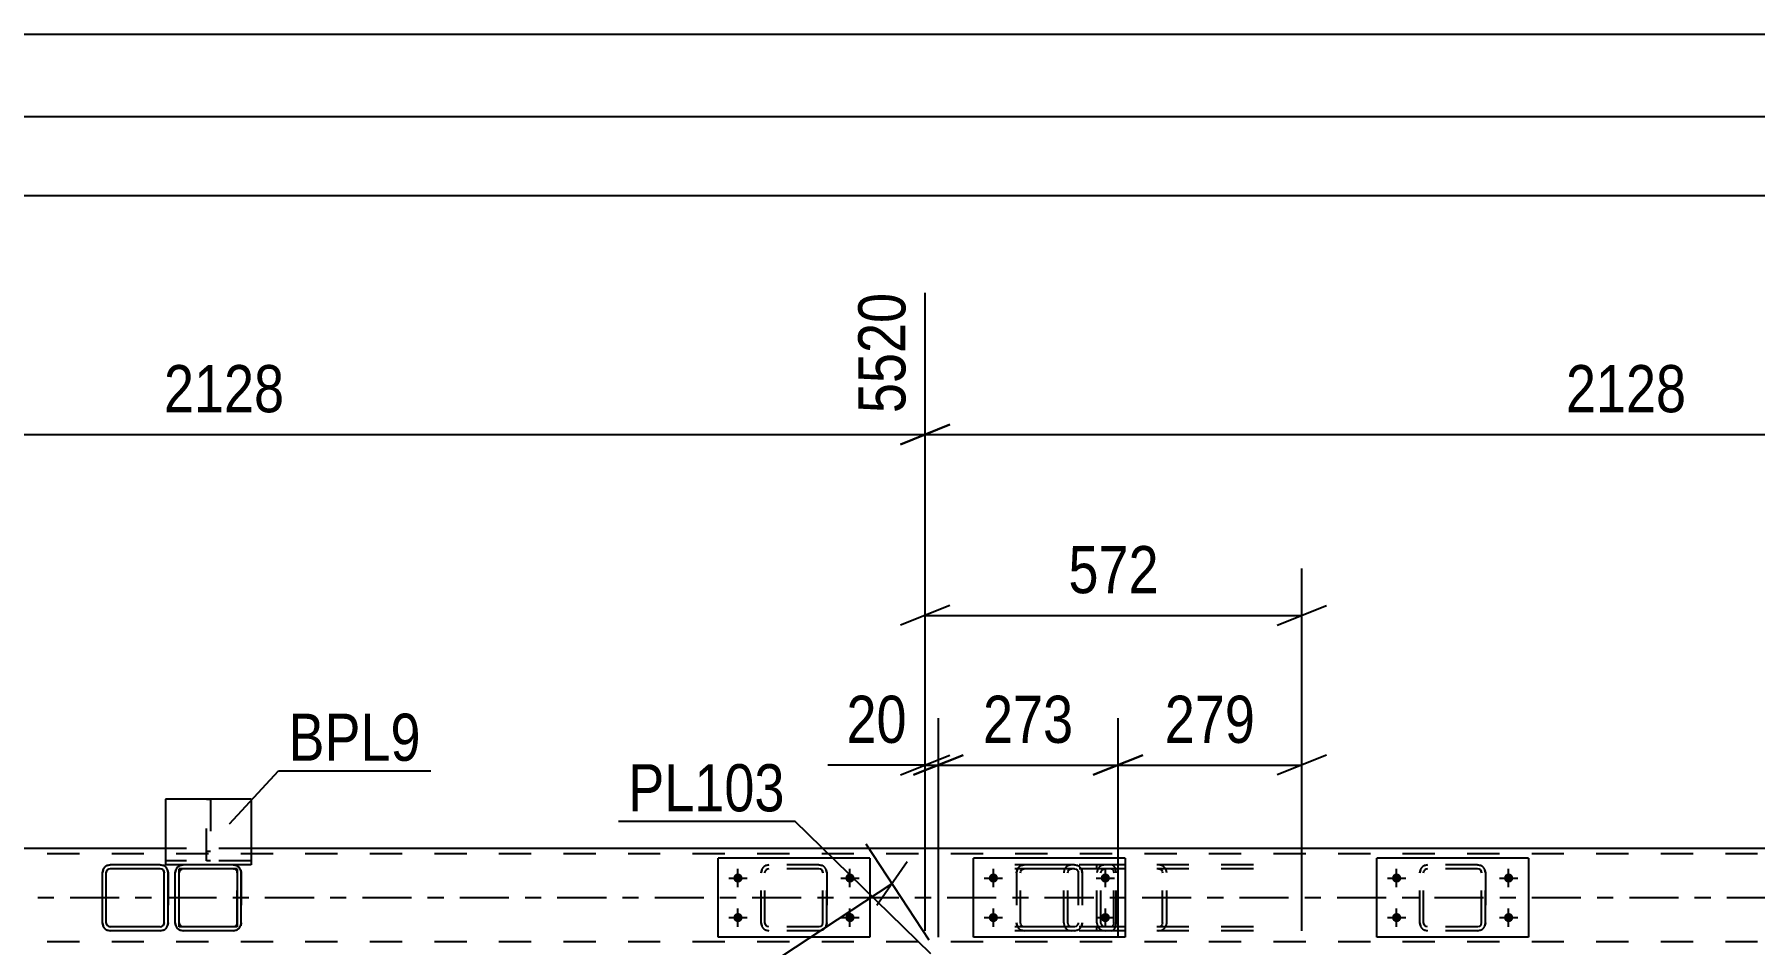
# Model space of a CAD drawing. Header units: millimetres. Extents: x -832 to 357, y -842 to -1.
# Drawn here: x -625.6 to -521.2, y -55.9 to -0.6 of the extents above; entities that cross this region are included whole.
import ezdxf

# ---------------------------------------------------------------- set-up
doc = ezdxf.new("R2010")
doc.units = ezdxf.units.MM
doc.linetypes.add('DXK_LINE_DOT2', pattern=[3.9198, 1.9599, -1.9599])
doc.linetypes.add('DXK_LINE_DOT3', pattern=[5.9187, 2.979, -0.9799, 0.9799, -0.9799])
doc.styles.add('Arial Narrow', font='ARIALN.TTF', dxfattribs={"height": 0.2})

# ---------------------------------------------------------------- blocks, each defined once
blk = doc.blocks.new('Unknown-570388851-1132')
at = {"color": 5, "linetype": 'Continuous'}
for p, q in [((357.29, -0.6), (-831.71, -0.6)), ((352.29, -5.6), (-826.71, -5.6))]:
    blk.add_line(p, q, dxfattribs=at)
blk = doc.blocks.new('Part-570388851-11610 - 11607')
at = {"color": 7, "linetype": 'DXK_LINE_DOT2'}
for p, q in [((-560.61, -51.04), (-560.81, -51.08)), ((-551.6, -51.04), (-560.61, -51.04)), ((-557.18, -51.08), (-557.38, -51.04)), ((-561.08, -51.34), (-561.12, -51.52)), ((-561.12, -54.56), (-561.12, -51.52)), ((-560.87, -51.52), (-560.85, -51.43)), ((-560.87, -54.56), (-560.87, -51.52)), ((-560.85, -51.43), (-560.79, -51.35)), ((-560.79, -51.35), (-560.71, -51.3)), ((-560.71, -51.3), (-560.61, -51.28)), ((-551.6, -51.28), (-560.61, -51.28)), ((-557.38, -51.28), (-557.28, -51.3)), ((-557.28, -51.3), (-557.19, -51.35)), ((-557.19, -51.35), (-557.14, -51.43)), ((-557.14, -51.43), (-557.12, -51.52)), ((-557.12, -54.56), (-557.12, -51.52)), ((-556.86, -51.52), (-556.9, -51.34)), ((-556.86, -54.56), (-556.86, -51.52)), ((-561.12, -54.56), (-561.08, -54.75)), ((-560.85, -54.65), (-560.87, -54.56)), ((-560.79, -54.73), (-560.85, -54.65)), ((-560.81, -55.01), (-560.61, -55.04)), ((-560.71, -54.78), (-560.79, -54.73)), ((-560.61, -54.8), (-560.71, -54.78)), ((-551.6, -54.8), (-560.61, -54.8)), ((-551.6, -55.04), (-560.61, -55.04)), ((-557.28, -54.78), (-557.38, -54.8)), ((-557.38, -55.04), (-557.18, -55.01)), ((-557.19, -54.73), (-557.28, -54.78)), ((-557.14, -54.65), (-557.19, -54.73)), ((-557.12, -54.56), (-557.14, -54.65)), ((-556.9, -54.75), (-556.86, -54.56))]:
    blk.add_line(p, q, dxfattribs=at)
for centre, start, end in [((-560.63, -51.54), 110.7583, 155.68), ((-557.36, -51.54), 24.32, 69.2417), ((-560.63, -54.54), 204.32, 249.2417), ((-557.36, -54.54), 290.7583, 335.68)]:
    blk.add_arc(centre, 0.496, start, end, dxfattribs=at)
blk = doc.blocks.new('Part-570388851-11801 - 11607')
at = {"color": 7, "linetype": 'DXK_LINE_DOT2'}
for p, q in [((-565.7, -51.08), (-565.52, -51.04)), ((-565.52, -51.04), (-565.7, -51.08)), ((-562.48, -51.04), (-565.52, -51.04)), ((-562.48, -51.04), (-562.29, -51.08)), ((-562.29, -51.08), (-562.48, -51.04)), ((-566, -51.52), (-565.96, -51.34)), ((-565.96, -51.34), (-566, -51.52)), ((-566, -51.52), (-566, -54.56)), ((-565.76, -51.52), (-565.74, -51.43)), ((-565.76, -54.56), (-565.76, -51.52)), ((-565.74, -51.43), (-565.69, -51.35)), ((-565.69, -51.35), (-565.61, -51.3)), ((-565.61, -51.3), (-565.52, -51.28)), ((-562.48, -51.28), (-565.52, -51.28)), ((-562.48, -51.28), (-562.38, -51.3)), ((-562.38, -51.3), (-562.31, -51.35)), ((-562.31, -51.35), (-562.25, -51.43)), ((-562.25, -51.43), (-562.24, -51.52)), ((-562.24, -51.52), (-562.24, -54.56)), ((-562.03, -51.34), (-562, -51.52)), ((-562, -51.52), (-562.03, -51.34)), ((-562, -51.52), (-562, -54.56)), ((-565.96, -54.74), (-566, -54.56)), ((-566, -54.56), (-565.96, -54.74)), ((-565.74, -54.65), (-565.76, -54.56)), ((-565.69, -54.73), (-565.74, -54.65)), ((-565.52, -55.04), (-565.7, -55)), ((-565.7, -55), (-565.52, -55.04)), ((-565.61, -54.78), (-565.69, -54.73)), ((-565.52, -54.8), (-565.61, -54.78)), ((-562.48, -54.8), (-565.52, -54.8)), ((-562.48, -55.04), (-565.52, -55.04)), ((-562.38, -54.78), (-562.48, -54.8)), ((-562.29, -55), (-562.48, -55.04)), ((-562.48, -55.04), (-562.29, -55)), ((-562.31, -54.73), (-562.38, -54.78)), ((-562.25, -54.65), (-562.31, -54.73)), ((-562.24, -54.56), (-562.25, -54.65)), ((-562, -54.56), (-562.03, -54.74)), ((-562.03, -54.74), (-562, -54.56))]:
    blk.add_line(p, q, dxfattribs=at)
at = {"color": 7, "linetype": 'DXK_LINE_DOT3'}
blk.add_line((-564, -53.04), (-564, -53.04), dxfattribs=at)
at = {"color": 7, "linetype": 'DXK_LINE_DOT2'}
for centre, start, end in [((-565.52, -51.52), 112.5, 157.5), ((-565.52, -51.52), 112.5, 157.5), ((-562.48, -51.52), 22.5, 67.5), ((-562.48, -51.52), 22.5, 67.5), ((-565.52, -54.56), 202.5, 247.5), ((-565.52, -54.56), 202.5, 247.5), ((-562.48, -54.56), 292.5, 337.5), ((-562.48, -54.56), 292.5, 337.5)]:
    blk.add_arc(centre, 0.48, start, end, dxfattribs=at)
blk = doc.blocks.new('Part-570388851-11851 - 11607')
at = {"color": 7, "linetype": 'DXK_LINE_DOT2'}
for p, q in [((-541.22, -51.08), (-541.03, -51.04)), ((-541.03, -51.04), (-541.22, -51.08)), ((-537.99, -51.04), (-541.03, -51.04)), ((-537.99, -51.04), (-537.81, -51.08)), ((-537.81, -51.08), (-537.99, -51.04)), ((-541.51, -51.52), (-541.47, -51.34)), ((-541.47, -51.34), (-541.51, -51.52)), ((-541.51, -54.56), (-541.51, -51.52)), ((-541.51, -51.52), (-541.51, -51.52)), ((-541.51, -54.56), (-541.51, -51.52)), ((-541.27, -51.52), (-541.25, -51.43)), ((-541.27, -51.52), (-541.25, -51.43)), ((-541.27, -54.56), (-541.27, -51.52)), ((-541.27, -51.52), (-541.27, -51.52)), ((-541.27, -54.56), (-541.27, -51.52)), ((-541.25, -51.43), (-541.2, -51.35)), ((-541.12, -51.3), (-541.2, -51.35)), ((-541.03, -51.28), (-541.12, -51.3)), ((-537.99, -51.28), (-541.03, -51.28)), ((-537.9, -51.3), (-537.99, -51.28)), ((-537.82, -51.35), (-537.9, -51.3)), ((-537.82, -51.35), (-537.77, -51.43)), ((-537.77, -51.43), (-537.82, -51.35)), ((-537.77, -51.43), (-537.75, -51.52)), ((-537.75, -51.52), (-537.77, -51.43)), ((-537.75, -54.56), (-537.75, -51.52)), ((-537.75, -51.52), (-537.75, -51.52)), ((-537.75, -54.56), (-537.75, -51.52)), ((-537.55, -51.34), (-537.51, -51.52)), ((-537.51, -51.52), (-537.55, -51.34)), ((-537.51, -54.56), (-537.51, -51.52)), ((-537.51, -51.52), (-537.51, -51.52)), ((-537.51, -51.52), (-537.51, -54.56)), ((-541.51, -54.56), (-541.51, -54.56)), ((-541.47, -54.75), (-541.51, -54.56)), ((-541.51, -54.56), (-541.47, -54.75)), ((-541.27, -54.56), (-541.27, -54.56)), ((-541.25, -54.65), (-541.27, -54.56)), ((-541.27, -54.56), (-541.25, -54.65)), ((-541.2, -54.73), (-541.25, -54.65)), ((-541.25, -54.65), (-541.2, -54.73)), ((-541.03, -55.04), (-541.22, -55.01)), ((-541.22, -55.01), (-541.03, -55.04)), ((-541.12, -54.78), (-541.2, -54.73)), ((-541.03, -54.8), (-541.12, -54.78)), ((-537.99, -54.8), (-541.03, -54.8)), ((-537.99, -55.04), (-541.03, -55.04)), ((-537.9, -54.78), (-537.99, -54.8)), ((-537.81, -55.01), (-537.99, -55.04)), ((-537.99, -55.04), (-537.81, -55.01)), ((-537.82, -54.73), (-537.9, -54.78)), ((-537.77, -54.65), (-537.82, -54.73)), ((-537.77, -54.65), (-537.75, -54.56)), ((-537.77, -54.65), (-537.75, -54.56)), ((-537.75, -54.56), (-537.75, -54.56)), ((-537.51, -54.56), (-537.55, -54.75)), ((-537.55, -54.75), (-537.51, -54.56)), ((-537.51, -54.56), (-537.51, -54.56))]:
    blk.add_line(p, q, dxfattribs=at)
at = {"color": 7, "linetype": 'DXK_LINE_DOT3'}
blk.add_line((-539.51, -53.04), (-539.51, -53.04), dxfattribs=at)
at = {"color": 7, "linetype": 'DXK_LINE_DOT2'}
for centre, start, end in [((-541.03, -51.52), 112.5, 157.5), ((-541.03, -51.52), 112.5, 157.5), ((-537.99, -51.52), 22.5, 67.5), ((-537.99, -51.52), 22.5, 67.5), ((-541.03, -54.56), 202.5, 247.5), ((-541.03, -54.56), 202.5, 247.5), ((-537.99, -54.56), 292.5, 337.5), ((-537.99, -54.56), 292.5, 337.5)]:
    blk.add_arc(centre, 0.48, start, end, dxfattribs=at)
blk = doc.blocks.new('Bolt-570388851-11739 - 11607')
at = {"linetype": 'Continuous'}
for points in [[(-582.91, -51.56, -1), (-582.91, -52.12, -1)], [(-576.11, -51.56, -1), (-576.11, -52.12, -1)], [(-582.91, -53.96, -1), (-582.91, -54.52, -1)], [(-576.11, -53.96, -1), (-576.11, -54.52, -1)]]:
    blk.add_hatch(color=1, dxfattribs=at).paths.add_polyline_path(points)
at = {"color": 1, "linetype": 'Continuous'}
for p, q in [((-583.47, -51.84), (-582.35, -51.84)), ((-582.91, -52.4), (-582.91, -51.28)), ((-576.67, -51.84), (-575.55, -51.84)), ((-576.11, -52.4), (-576.11, -51.28)), ((-583.47, -54.24), (-582.35, -54.24)), ((-582.91, -54.8), (-582.91, -53.68)), ((-576.67, -54.24), (-575.55, -54.24)), ((-576.11, -54.8), (-576.11, -53.68))]:
    blk.add_line(p, q, dxfattribs=at)
blk = doc.blocks.new('Bolt-570388851-11757 - 11607')
at = {"linetype": 'Continuous'}
for points in [[(-567.4, -51.56, -1), (-567.4, -52.12, -1)], [(-560.6, -51.56, -1), (-560.6, -52.12, -1)], [(-567.4, -53.96, -1), (-567.4, -54.52, -1)], [(-560.6, -53.96, -1), (-560.6, -54.52, -1)]]:
    blk.add_hatch(color=1, dxfattribs=at).paths.add_polyline_path(points)
at = {"color": 1, "linetype": 'Continuous'}
for p, q in [((-567.96, -51.84), (-566.84, -51.84)), ((-567.4, -52.4), (-567.4, -51.28)), ((-561.16, -51.84), (-560.04, -51.84)), ((-560.6, -52.4), (-560.6, -51.28)), ((-567.96, -54.24), (-566.84, -54.24)), ((-567.4, -54.8), (-567.4, -53.68)), ((-561.16, -54.24), (-560.04, -54.24)), ((-560.6, -54.8), (-560.6, -53.68))]:
    blk.add_line(p, q, dxfattribs=at)
blk = doc.blocks.new('Bolt-570388851-11774 - 11607')
at = {"linetype": 'Continuous'}
for points in [[(-542.91, -51.56, -1), (-542.91, -52.12, -1)], [(-536.11, -51.56, -1), (-536.11, -52.12, -1)], [(-542.91, -53.96, -1), (-542.91, -54.52, -1)], [(-536.11, -53.96, -1), (-536.11, -54.52, -1)]]:
    blk.add_hatch(color=1, dxfattribs=at).paths.add_polyline_path(points)
at = {"color": 1, "linetype": 'Continuous'}
for p, q in [((-543.47, -51.84), (-542.35, -51.84)), ((-542.91, -52.4), (-542.91, -51.28)), ((-536.67, -51.84), (-535.55, -51.84)), ((-536.11, -52.4), (-536.11, -51.28)), ((-543.47, -54.24), (-542.35, -54.24)), ((-542.91, -54.8), (-542.91, -53.68)), ((-536.67, -54.24), (-535.55, -54.24)), ((-536.11, -54.8), (-536.11, -53.68))]:
    blk.add_line(p, q, dxfattribs=at)
blk = doc.blocks.new('Part-570388851-11807 - 11607')
at = {"color": 2, "linetype": 'Continuous'}
for p, q in [((-616.6, -51.04), (-616.78, -51.08)), ((-613.56, -51.04), (-616.6, -51.04)), ((-613.37, -51.08), (-613.56, -51.04)), ((-617.04, -51.34), (-617.08, -51.52)), ((-617.08, -54.56), (-617.08, -51.52)), ((-617.08, -51.52), (-617.08, -51.52)), ((-613.56, -51.28), (-616.6, -51.28)), ((-616.6, -51.28), (-616.6, -51.28)), ((-613.56, -51.28), (-613.55, -51.28)), ((-613.08, -51.52), (-613.11, -51.34)), ((-613.08, -54.56), (-613.08, -51.52)), ((-613.08, -51.52), (-613.08, -51.52)), ((-617.08, -54.56), (-617.08, -54.56)), ((-617.08, -54.56), (-617.04, -54.74)), ((-616.78, -55), (-616.6, -55.04)), ((-613.56, -55.04), (-616.6, -55.04)), ((-613.56, -55.04), (-613.37, -55)), ((-613.11, -54.74), (-613.08, -54.56)), ((-613.08, -54.56), (-613.08, -54.56))]:
    blk.add_line(p, q, dxfattribs=at)
at = {"color": 7, "linetype": 'DXK_LINE_DOT2'}
for p, q in [((-616.78, -51.08), (-616.6, -51.04)), ((-613.56, -51.04), (-613.37, -51.08)), ((-617.08, -51.52), (-617.04, -51.34)), ((-617.08, -54.56), (-617.08, -51.52)), ((-616.84, -51.52), (-616.82, -51.43)), ((-616.82, -51.43), (-616.84, -51.52)), ((-616.84, -54.56), (-616.84, -51.52)), ((-616.84, -51.52), (-616.84, -51.52)), ((-616.84, -54.56), (-616.84, -51.52)), ((-616.82, -51.43), (-616.77, -51.35)), ((-616.77, -51.35), (-616.82, -51.43)), ((-616.77, -51.35), (-616.69, -51.3)), ((-616.6, -51.28), (-616.69, -51.3)), ((-613.46, -51.3), (-613.56, -51.28)), ((-613.39, -51.35), (-613.46, -51.3)), ((-613.39, -51.35), (-613.33, -51.43)), ((-613.33, -51.43), (-613.39, -51.35)), ((-613.33, -51.43), (-613.32, -51.52)), ((-613.32, -51.52), (-613.33, -51.43)), ((-613.32, -54.56), (-613.32, -51.52)), ((-613.32, -51.52), (-613.32, -51.52)), ((-613.32, -54.56), (-613.32, -51.52)), ((-613.11, -51.34), (-613.08, -51.52)), ((-613.08, -51.52), (-613.08, -54.56)), ((-617.04, -54.74), (-617.08, -54.56)), ((-616.84, -54.56), (-616.84, -54.56)), ((-616.82, -54.65), (-616.84, -54.56)), ((-616.84, -54.56), (-616.82, -54.65)), ((-616.77, -54.73), (-616.82, -54.65)), ((-616.82, -54.65), (-616.77, -54.73)), ((-616.6, -55.04), (-616.78, -55)), ((-616.69, -54.78), (-616.77, -54.73)), ((-616.6, -54.8), (-616.69, -54.78)), ((-613.56, -54.8), (-616.6, -54.8)), ((-613.46, -54.78), (-613.56, -54.8)), ((-613.37, -55), (-613.56, -55.04)), ((-613.39, -54.73), (-613.46, -54.78)), ((-613.33, -54.65), (-613.39, -54.73)), ((-613.39, -54.73), (-613.33, -54.65)), ((-613.32, -54.56), (-613.33, -54.65)), ((-613.33, -54.65), (-613.32, -54.56)), ((-613.32, -54.56), (-613.32, -54.56)), ((-613.08, -54.56), (-613.11, -54.74))]:
    blk.add_line(p, q, dxfattribs=at)
at = {"color": 7, "linetype": 'DXK_LINE_DOT3'}
blk.add_line((-615.08, -53.04), (-615.08, -53.04), dxfattribs=at)
at = {"color": 2, "linetype": 'Continuous'}
for centre, start, end in [((-616.6, -51.52), 112.5, 157.5), ((-613.56, -51.52), 22.5, 67.5), ((-616.6, -54.56), 202.5, 247.5), ((-613.56, -54.56), 292.5, 337.5)]:
    blk.add_arc(centre, 0.48, start, end, dxfattribs=at)
at = {"color": 7, "linetype": 'DXK_LINE_DOT2'}
for centre, start, end in [((-616.6, -51.52), 112.5, 157.5), ((-613.56, -51.52), 22.5, 67.5), ((-616.6, -54.56), 202.5, 247.5), ((-613.56, -54.56), 292.5, 337.5)]:
    blk.add_arc(centre, 0.48, start, end, dxfattribs=at)
blk = doc.blocks.new('Part-570388851-11810 - 11607')
at = {"color": 2, "linetype": 'Continuous'}
for p, q in [((-574.91, -50.64), (-584.11, -50.64)), ((-584.11, -55.44), (-584.11, -50.64)), ((-574.91, -50.64), (-574.91, -55.44)), ((-574.91, -55.44), (-584.11, -55.44))]:
    blk.add_line(p, q, dxfattribs=at)
blk = doc.blocks.new('Part-570388851-11811 - 11607')
at = {"color": 7, "linetype": 'DXK_LINE_DOT2'}
for p, q in [((-581.22, -51.08), (-581.03, -51.04)), ((-581.03, -51.04), (-581.22, -51.08)), ((-577.99, -51.04), (-581.03, -51.04)), ((-577.99, -51.04), (-577.81, -51.08)), ((-577.81, -51.08), (-577.99, -51.04)), ((-581.51, -51.52), (-581.47, -51.34)), ((-581.47, -51.34), (-581.51, -51.52)), ((-581.51, -54.56), (-581.51, -51.52)), ((-581.51, -51.52), (-581.51, -51.52)), ((-581.51, -54.56), (-581.51, -51.52)), ((-581.27, -51.52), (-581.25, -51.43)), ((-581.27, -51.52), (-581.25, -51.43)), ((-581.27, -54.56), (-581.27, -51.52)), ((-581.27, -51.52), (-581.27, -51.52)), ((-581.27, -54.56), (-581.27, -51.52)), ((-581.25, -51.43), (-581.2, -51.35)), ((-581.12, -51.3), (-581.2, -51.35)), ((-581.03, -51.28), (-581.12, -51.3)), ((-577.99, -51.28), (-581.03, -51.28)), ((-577.9, -51.3), (-577.99, -51.28)), ((-577.82, -51.35), (-577.9, -51.3)), ((-577.82, -51.35), (-577.77, -51.43)), ((-577.77, -51.43), (-577.82, -51.35)), ((-577.77, -51.43), (-577.75, -51.52)), ((-577.75, -51.52), (-577.77, -51.43)), ((-577.75, -54.56), (-577.75, -51.52)), ((-577.75, -51.52), (-577.75, -51.52)), ((-577.75, -54.56), (-577.75, -51.52)), ((-577.55, -51.34), (-577.51, -51.52)), ((-577.51, -51.52), (-577.55, -51.34)), ((-577.51, -54.56), (-577.51, -51.52)), ((-577.51, -51.52), (-577.51, -51.52)), ((-577.51, -51.52), (-577.51, -54.56)), ((-581.51, -54.56), (-581.51, -54.56)), ((-581.47, -54.75), (-581.51, -54.56)), ((-581.51, -54.56), (-581.47, -54.75)), ((-581.27, -54.56), (-581.27, -54.56)), ((-581.25, -54.65), (-581.27, -54.56)), ((-581.27, -54.56), (-581.25, -54.65)), ((-581.2, -54.73), (-581.25, -54.65)), ((-581.25, -54.65), (-581.2, -54.73)), ((-581.03, -55.04), (-581.22, -55.01)), ((-581.22, -55.01), (-581.03, -55.04)), ((-581.12, -54.78), (-581.2, -54.73)), ((-581.03, -54.8), (-581.12, -54.78)), ((-577.99, -54.8), (-581.03, -54.8)), ((-577.99, -55.04), (-581.03, -55.04)), ((-577.9, -54.78), (-577.99, -54.8)), ((-577.81, -55.01), (-577.99, -55.04)), ((-577.99, -55.04), (-577.81, -55.01)), ((-577.82, -54.73), (-577.9, -54.78)), ((-577.77, -54.65), (-577.82, -54.73)), ((-577.77, -54.65), (-577.75, -54.56)), ((-577.77, -54.65), (-577.75, -54.56)), ((-577.75, -54.56), (-577.75, -54.56)), ((-577.51, -54.56), (-577.55, -54.75)), ((-577.55, -54.75), (-577.51, -54.56)), ((-577.51, -54.56), (-577.51, -54.56))]:
    blk.add_line(p, q, dxfattribs=at)
at = {"color": 7, "linetype": 'DXK_LINE_DOT3'}
blk.add_line((-579.51, -53.04), (-579.51, -53.04), dxfattribs=at)
at = {"color": 7, "linetype": 'DXK_LINE_DOT2'}
for centre, start, end in [((-581.03, -51.52), 112.5, 157.5), ((-581.03, -51.52), 112.5, 157.5), ((-577.99, -51.52), 22.5, 67.5), ((-577.99, -51.52), 22.5, 67.5), ((-581.03, -54.56), 202.5, 247.5), ((-581.03, -54.56), 202.5, 247.5), ((-577.99, -54.56), 292.5, 337.5), ((-577.99, -54.56), 292.5, 337.5)]:
    blk.add_arc(centre, 0.48, start, end, dxfattribs=at)
blk = doc.blocks.new('Part-570388851-12195 - 11607')
at = {"color": 7, "linetype": 'DXK_LINE_DOT2'}
for p, q in [((-615.19, -50.8), (-615.19, -47.04)), ((-615.19, -47.04), (-614.95, -47.04)), ((-614.95, -47.04), (-614.95, -50.8)), ((-615.19, -50.2), (-614.95, -50.2)), ((-614.95, -50.8), (-615.19, -50.8))]:
    blk.add_line(p, q, dxfattribs=at)
blk = doc.blocks.new('Part-570388851-11812 - 11607')
at = {"color": 2, "linetype": 'Continuous'}
for p, q in [((-621.03, -51.04), (-621.22, -51.08)), ((-617.99, -51.04), (-621.03, -51.04)), ((-617.81, -51.08), (-617.99, -51.04)), ((-621.47, -51.34), (-621.51, -51.52)), ((-621.51, -54.56), (-621.51, -51.52)), ((-621.51, -51.52), (-621.51, -51.52)), ((-621.27, -51.52), (-621.25, -51.43)), ((-621.27, -54.56), (-621.27, -51.52)), ((-621.27, -51.52), (-621.27, -51.52)), ((-621.25, -51.43), (-621.2, -51.35)), ((-621.12, -51.3), (-621.2, -51.35)), ((-621.03, -51.28), (-621.12, -51.3)), ((-617.99, -51.28), (-621.03, -51.28)), ((-617.9, -51.3), (-617.99, -51.28)), ((-617.82, -51.35), (-617.9, -51.3)), ((-617.82, -51.35), (-617.77, -51.43)), ((-617.77, -51.43), (-617.75, -51.52)), ((-617.75, -54.56), (-617.75, -51.52)), ((-617.75, -51.52), (-617.75, -51.52)), ((-617.51, -51.52), (-617.55, -51.34)), ((-617.51, -54.56), (-617.51, -51.52)), ((-617.51, -51.52), (-617.51, -51.52)), ((-621.51, -54.56), (-621.51, -54.56)), ((-621.51, -54.56), (-621.47, -54.75)), ((-621.27, -54.56), (-621.27, -54.56)), ((-621.25, -54.65), (-621.27, -54.56)), ((-621.2, -54.73), (-621.25, -54.65)), ((-621.22, -55.01), (-621.03, -55.04)), ((-621.2, -54.73), (-621.12, -54.78)), ((-621.12, -54.78), (-621.03, -54.8)), ((-617.99, -54.8), (-621.03, -54.8)), ((-617.99, -55.04), (-621.03, -55.04)), ((-617.99, -54.8), (-617.9, -54.78)), ((-617.99, -55.04), (-617.81, -55.01)), ((-617.9, -54.78), (-617.82, -54.73)), ((-617.77, -54.65), (-617.82, -54.73)), ((-617.75, -54.56), (-617.77, -54.65)), ((-617.75, -54.56), (-617.75, -54.56)), ((-617.55, -54.75), (-617.51, -54.56)), ((-617.51, -54.56), (-617.51, -54.56))]:
    blk.add_line(p, q, dxfattribs=at)
at = {"color": 7, "linetype": 'DXK_LINE_DOT2'}
for p, q in [((-621.22, -51.08), (-621.03, -51.04)), ((-617.99, -51.04), (-617.81, -51.08)), ((-621.51, -51.52), (-621.47, -51.34)), ((-621.51, -54.56), (-621.51, -51.52)), ((-621.25, -51.43), (-621.27, -51.52)), ((-621.27, -54.56), (-621.27, -51.52)), ((-621.2, -51.35), (-621.25, -51.43)), ((-621.12, -51.3), (-621.12, -51.3)), ((-621.03, -51.28), (-621.03, -51.28)), ((-617.9, -51.3), (-617.9, -51.3)), ((-617.82, -51.35), (-617.82, -51.35)), ((-617.77, -51.43), (-617.82, -51.35)), ((-617.75, -51.52), (-617.77, -51.43)), ((-617.75, -54.56), (-617.75, -51.52)), ((-617.55, -51.34), (-617.51, -51.52)), ((-617.51, -51.52), (-617.51, -54.56)), ((-621.47, -54.75), (-621.51, -54.56)), ((-621.27, -54.56), (-621.25, -54.65)), ((-621.25, -54.65), (-621.2, -54.73)), ((-621.03, -55.04), (-621.22, -55.01)), ((-621.12, -54.78), (-621.12, -54.78)), ((-621.03, -54.8), (-621.03, -54.8)), ((-617.81, -55.01), (-617.99, -55.04)), ((-617.9, -54.78), (-617.9, -54.78)), ((-617.82, -54.73), (-617.77, -54.65)), ((-617.82, -54.73), (-617.82, -54.73)), ((-617.77, -54.65), (-617.75, -54.56)), ((-617.51, -54.56), (-617.55, -54.75))]:
    blk.add_line(p, q, dxfattribs=at)
at = {"color": 7, "linetype": 'DXK_LINE_DOT3'}
blk.add_line((-619.51, -53.04), (-619.51, -53.04), dxfattribs=at)
at = {"color": 2, "linetype": 'Continuous'}
for centre, start, end in [((-621.03, -51.52), 112.5, 157.5), ((-617.99, -51.52), 22.5, 67.5), ((-621.03, -54.56), 202.5, 247.5), ((-617.99, -54.56), 292.5, 337.5)]:
    blk.add_arc(centre, 0.48, start, end, dxfattribs=at)
at = {"color": 7, "linetype": 'DXK_LINE_DOT2'}
for centre, start, end in [((-621.03, -51.52), 112.5, 157.5), ((-617.99, -51.52), 22.5, 67.5), ((-621.03, -54.56), 202.5, 247.5), ((-617.99, -54.56), 292.5, 337.5)]:
    blk.add_arc(centre, 0.48, start, end, dxfattribs=at)
blk = doc.blocks.new('Part-570388851-12203 - 11607')
at = {"color": 2, "linetype": 'Continuous'}
for p, q in [((-612.48, -47.04), (-617.68, -47.04)), ((-617.68, -47.04), (-617.68, -51.04)), ((-612.48, -47.04), (-612.48, -51.04)), ((-616.6, -51.04), (-617.68, -51.04)), ((-612.48, -51.04), (-613.55, -51.04)), ((-612.48, -51.04), (-612.48, -51.04))]:
    blk.add_line(p, q, dxfattribs=at)
at = {"color": 7, "linetype": 'DXK_LINE_DOT2'}
for p, q in [((-612.48, -50.8), (-617.68, -50.8)), ((-617.68, -50.8), (-617.68, -50.82)), ((-617.68, -50.82), (-617.68, -51.02)), ((-617.68, -51.04), (-617.68, -51.02)), ((-613.55, -51.04), (-616.6, -51.04)), ((-612.48, -50.8), (-612.48, -50.8)), ((-612.48, -50.8), (-612.48, -51.02)), ((-612.48, -51.04), (-612.48, -51.02)), ((-612.48, -51.04), (-612.48, -51.04))]:
    blk.add_line(p, q, dxfattribs=at)
blk = doc.blocks.new('Part-570388851-11850 - 11607')
at = {"color": 2, "linetype": 'Continuous'}
for p, q in [((-534.91, -50.64), (-544.11, -50.64)), ((-544.11, -55.44), (-544.11, -50.64)), ((-534.91, -50.64), (-534.91, -55.44)), ((-534.91, -55.44), (-544.11, -55.44))]:
    blk.add_line(p, q, dxfattribs=at)
blk = doc.blocks.new('Part-570388851-11950 - 11607')
at = {"color": 7, "linetype": 'DXK_LINE_DOT2'}
for p, q in [((-560.22, -51.04), (-567.67, -51.04)), ((-562.63, -51.04), (-562.82, -51.08)), ((-561.12, -51.28), (-561.12, -51.04)), ((-560.12, -51.08), (-560.22, -51.04)), ((-560.03, -51.18), (-560.12, -51.08)), ((-559.97, -51.34), (-560.03, -51.18)), ((-560.22, -51.28), (-567.67, -51.28)), ((-563.1, -51.34), (-563.13, -51.52)), ((-563.13, -54.56), (-563.13, -51.52)), ((-562.88, -51.52), (-562.86, -51.43)), ((-562.88, -54.56), (-562.88, -51.52)), ((-562.86, -51.43), (-562.81, -51.35)), ((-562.81, -51.35), (-562.73, -51.3)), ((-562.73, -51.3), (-562.63, -51.28)), ((-560.22, -51.28), (-560.17, -51.3)), ((-560.17, -51.3), (-560.13, -51.35)), ((-560.13, -51.35), (-560.1, -51.43)), ((-560.1, -51.43), (-560.09, -51.52)), ((-560.09, -54.56), (-560.09, -51.52)), ((-559.95, -51.52), (-559.97, -51.34)), ((-559.95, -54.56), (-559.95, -51.52)), ((-560.22, -54.8), (-567.67, -54.8)), ((-560.22, -55.04), (-567.67, -55.04)), ((-563.13, -54.56), (-563.1, -54.75)), ((-562.86, -54.65), (-562.88, -54.56)), ((-562.81, -54.73), (-562.86, -54.65)), ((-562.82, -55.01), (-562.63, -55.04)), ((-562.73, -54.78), (-562.81, -54.73)), ((-562.63, -54.8), (-562.73, -54.78)), ((-561.12, -55.04), (-561.12, -54.8)), ((-560.17, -54.78), (-560.22, -54.8)), ((-560.22, -55.04), (-560.12, -55.01)), ((-560.13, -54.73), (-560.17, -54.78)), ((-560.1, -54.65), (-560.13, -54.73)), ((-560.12, -55.01), (-560.03, -54.9)), ((-560.09, -54.56), (-560.1, -54.65)), ((-560.03, -54.9), (-559.97, -54.75)), ((-559.97, -54.75), (-559.95, -54.56))]:
    blk.add_line(p, q, dxfattribs=at)
for centre, start, end in [((-562.65, -51.54), 111.1513, 156.1049), ((-562.65, -54.55), 203.8951, 248.8487)]:
    blk.add_arc(centre, 0.492, start, end, dxfattribs=at)
blk = doc.blocks.new('Part-570388851-11963 - 11607')
at = {"color": 2, "linetype": 'Continuous'}
for p, q in [((-617.68, -50.04), (-752.11, -50.04)), ((-464.43, -50.04), (-612.48, -50.04))]:
    blk.add_line(p, q, dxfattribs=at)
at = {"color": 7, "linetype": 'DXK_LINE_DOT2'}
for p, q in [((-612.48, -50.04), (-617.68, -50.04)), ((-93.73, -50.36), (-752.11, -50.36)), ((-93.73, -55.72), (-752.11, -55.72))]:
    blk.add_line(p, q, dxfattribs=at)
at = {"color": 7, "linetype": 'DXK_LINE_DOT3'}
blk.add_line((-93.73, -53.04), (-752.11, -53.04), dxfattribs=at)
blk = doc.blocks.new('Part-570388851-12102 - 11607')
at = {"color": 2, "linetype": 'Continuous'}
for p, q in [((-559.4, -50.64), (-568.6, -50.64)), ((-568.6, -55.44), (-568.6, -50.64)), ((-559.4, -50.64), (-559.4, -55.44)), ((-559.4, -55.44), (-568.6, -55.44))]:
    blk.add_line(p, q, dxfattribs=at)
blk = doc.blocks.new('Part-570388851-12198 - 11607')
at = {"color": 2, "linetype": 'Continuous'}
for p, q in [((-613.32, -51.28), (-616.84, -51.28)), ((-616.84, -54.8), (-616.84, -51.28)), ((-613.32, -51.28), (-613.32, -54.8)), ((-613.32, -54.8), (-616.84, -54.8))]:
    blk.add_line(p, q, dxfattribs=at)
blk = doc.blocks.new('StraightDimension-570388851-12990 - 11607')
at = {"color": 7, "linetype": 'Continuous'}
for p, q in [((-571.54, -55.04), (-571.54, -42.13)), ((-570.74, -55.44), (-570.74, -42.13)), ((-573.04, -45.58), (-570.04, -44.38)), ((-569.24, -44.38), (-572.24, -45.58)), ((-571.54, -44.98), (-577.45, -44.98)), ((-571.54, -44.98), (-577.45, -44.98)), ((-571.54, -44.98), (-570.74, -44.98))]:
    blk.add_line(p, q, dxfattribs=at)
at = {"color": 0}
blk.add_wipeout([(-572.07, -44.23), (-572.07, -40.03), (-576.92, -40.03), (-576.92, -44.23)], dxfattribs=at)
at = {"color": 3, "style": 'Arial Narrow'}
blk.add_text('20', height=2.863, dxfattribs=at).set_placement((-576.32, -43.63))
blk = doc.blocks.new('StraightDimension-570388851-12972 - 11607')
at = {"color": 7, "linetype": 'Continuous'}
for p, q in [((-559.83, -55.44), (-559.83, -42.13)), ((-548.66, -55.04), (-548.66, -42.13)), ((-561.33, -45.58), (-558.33, -44.38)), ((-547.16, -44.38), (-550.16, -45.58)), ((-559.83, -44.98), (-548.66, -44.98))]:
    blk.add_line(p, q, dxfattribs=at)
at = {"color": 0}
blk.add_wipeout([(-550.9, -44.23), (-550.9, -40.03), (-557.59, -40.03), (-557.59, -44.23)], dxfattribs=at)
at = {"color": 3, "style": 'Arial Narrow'}
blk.add_text('279', height=2.863, dxfattribs=at).set_placement((-556.99, -43.63))
blk = doc.blocks.new('StraightDimension-570388851-12522 - 11607')
at = {"color": 7, "linetype": 'Continuous'}
for p, q in [((-571.29, -55.61), (-575.12, -49.79)), ((-574.48, -53.49), (-572.63, -50.84)), ((-605.48, -73.18), (-573.55, -52.17)), ((-603.22, -76.62), (-607.05, -70.8)), ((-604.56, -71.85), (-606.4, -74.5))]:
    blk.add_line(p, q, dxfattribs=at)
at = {"color": 0}
blk.add_wipeout([(-587.14, -60.21), (-589.45, -56.7), (-595.03, -60.38), (-592.72, -63.88)], dxfattribs=at)
at = {"color": 3, "style": 'Arial Narrow'}
blk.add_text('955', height=2.863, rotation=33.3461, dxfattribs=at).set_placement((-592.55, -63.05))
blk = doc.blocks.new('StraightDimension-570388851-12982 - 11607')
at = {"color": 7, "linetype": 'Continuous'}
for p, q in [((-570.74, -55.44), (-570.74, -42.13)), ((-559.83, -55.44), (-559.83, -42.13)), ((-572.24, -45.58), (-569.24, -44.38)), ((-558.33, -44.38), (-561.33, -45.58)), ((-570.74, -44.98), (-559.83, -44.98))]:
    blk.add_line(p, q, dxfattribs=at)
at = {"color": 0}
blk.add_wipeout([(-561.94, -44.23), (-561.94, -40.03), (-568.63, -40.03), (-568.63, -44.23)], dxfattribs=at)
at = {"color": 3, "style": 'Arial Narrow'}
blk.add_text('273', height=2.863, dxfattribs=at).set_placement((-568.03, -43.63))
blk = doc.blocks.new('StraightDimension-570388851-12735 - 11607')
at = {"color": 7, "linetype": 'Continuous'}
blk.add_line((-788.83, -10.39), (-92.93, -10.39), dxfattribs=at)
blk = doc.blocks.new('StraightDimension-570388851-12999 - 11607')
at = {"color": 7, "linetype": 'Continuous'}
for p, q in [((-571.54, -55.04), (-571.54, -33.04)), ((-548.66, -55.04), (-548.66, -33.04)), ((-570.04, -35.29), (-573.04, -36.49)), ((-550.16, -36.49), (-547.16, -35.29)), ((-571.54, -35.89), (-548.66, -35.89))]:
    blk.add_line(p, q, dxfattribs=at)
at = {"color": 0}
blk.add_wipeout([(-556.76, -35.14), (-556.76, -30.94), (-563.44, -30.94), (-563.44, -35.14)], dxfattribs=at)
at = {"color": 3, "style": 'Arial Narrow'}
blk.add_text('572', height=2.863, dxfattribs=at).set_placement((-562.84, -34.54))
blk = doc.blocks.new('StraightDimension-570388851-13411 - 11607')
at = {"color": 7, "linetype": 'Continuous'}
for p, q in [((-656.68, -55.04), (-656.68, -16.29)), ((-571.54, -55.04), (-571.54, -16.29)), ((-655.18, -24.3), (-658.18, -25.5)), ((-656.68, -24.9), (-571.54, -24.9)), ((-573.04, -25.5), (-570.04, -24.3))]:
    blk.add_line(p, q, dxfattribs=at)
at = {"color": 0}
blk.add_wipeout([(-609.85, -24.15), (-609.85, -19.95), (-618.37, -19.95), (-618.37, -24.15)], dxfattribs=at)
at = {"color": 3, "style": 'Arial Narrow'}
blk.add_text('2128', height=2.863, dxfattribs=at).set_placement((-617.77, -23.55))
at = {"color": 0, "linetype": 'Continuous'}
blk.add_wipeout([(-572.14, -15.69), (-576.34, -15.69), (-576.34, -24.2), (-572.14, -24.2)], dxfattribs=at)
at = {"color": 3, "linetype": 'Continuous', "style": 'Arial Narrow'}
blk.add_text('5520', height=2.863, rotation=90.0002, dxfattribs=at).set_placement((-572.74, -23.6))
blk = doc.blocks.new('StraightDimension-570388851-13421 - 11607')
at = {"color": 7, "linetype": 'Continuous'}
for p, q in [((-571.54, -55.04), (-571.54, -16.29)), ((-486.41, -55.04), (-486.41, -16.29)), ((-570.04, -24.3), (-573.04, -25.5)), ((-571.54, -24.9), (-486.41, -24.9)), ((-487.91, -25.5), (-484.91, -24.3))]:
    blk.add_line(p, q, dxfattribs=at)
at = {"color": 0}
blk.add_wipeout([(-524.72, -24.15), (-524.72, -19.95), (-533.23, -19.95), (-533.23, -24.15)], dxfattribs=at)
at = {"color": 3, "style": 'Arial Narrow'}
blk.add_text('2128', height=2.863, dxfattribs=at).set_placement((-532.63, -23.55))
at = {"color": 0, "linetype": 'Continuous'}
blk.add_wipeout([(-487.01, -15.69), (-491.21, -15.69), (-491.21, -24.2), (-487.01, -24.2)], dxfattribs=at)
at = {"color": 3, "linetype": 'Continuous', "style": 'Arial Narrow'}
blk.add_text('7648', height=2.863, rotation=90.0002, dxfattribs=at).set_placement((-487.61, -23.6))
blk = doc.blocks.new('Mark-570388851-12013 - 11607')
at = {"color": 30, "linetype": 'Continuous'}
for p in [(-590.17, -48.39), (-571.2, -56.44)]:
    blk.add_line(p, (-579.46, -48.39), dxfattribs=at)
at = {"color": 0}
blk.add_wipeout([(-580.06, -47.79), (-580.06, -44.79), (-589.57, -44.79), (-589.57, -47.79)], dxfattribs=at)
blk.add_wipeout([(-580.06, -47.79), (-580.06, -44.79), (-589.57, -44.79), (-589.57, -47.79)], dxfattribs=at)
at = {"color": 3, "style": 'Arial Narrow'}
blk.add_text('PL103', height=2.863, dxfattribs=at).set_placement((-589.57, -47.79))
blk = doc.blocks.new('Mark-570388851-12199 - 11607')
at = {"color": 30, "linetype": 'Continuous'}
for p, q in [((-613.79, -48.54), (-610.81, -45.32)), ((-610.81, -45.32), (-601.57, -45.32))]:
    blk.add_line(p, q, dxfattribs=at)
at = {"color": 0}
blk.add_wipeout([(-602.17, -44.72), (-602.17, -41.72), (-610.21, -41.72), (-610.21, -44.72)], dxfattribs=at)
blk.add_wipeout([(-602.17, -44.72), (-602.17, -41.72), (-610.21, -41.72), (-610.21, -44.72)], dxfattribs=at)
at = {"color": 3, "style": 'Arial Narrow'}
blk.add_text('BPL9', height=2.863, dxfattribs=at).set_placement((-610.21, -44.72))

msp = doc.modelspace()

# ---------------------------------------------------------------- block references
for name in ['Unknown-570388851-1132', 'Part-570388851-12203 - 11607', 'Part-570388851-12195 - 11607', 'Part-570388851-11963 - 11607', 'Part-570388851-11812 - 11607', 'Part-570388851-11807 - 11607', 'Part-570388851-11810 - 11607', 'Part-570388851-11811 - 11607', 'Part-570388851-12102 - 11607', 'Part-570388851-11950 - 11607', 'Part-570388851-11801 - 11607', 'Part-570388851-11610 - 11607', 'Part-570388851-11850 - 11607', 'Part-570388851-11851 - 11607', 'Part-570388851-12198 - 11607', 'Bolt-570388851-11739 - 11607', 'Bolt-570388851-11757 - 11607', 'Bolt-570388851-11774 - 11607']:
    msp.add_blockref(name, (0, 0))

# ---------------------------------------------------------------- next in the draw order: block references
for name in ['StraightDimension-570388851-12990 - 11607', 'StraightDimension-570388851-12972 - 11607']:
    msp.add_blockref(name, (0, 0))

# ---------------------------------------------------------------- next in the draw order: block references
msp.add_blockref('StraightDimension-570388851-12522 - 11607', (0, 0))

# ---------------------------------------------------------------- next in the draw order: block references
msp.add_blockref('StraightDimension-570388851-12982 - 11607', (0, 0))

# ---------------------------------------------------------------- next in the draw order: block references
msp.add_blockref('StraightDimension-570388851-12735 - 11607', (0, 0))

# ---------------------------------------------------------------- next in the draw order: block references
msp.add_blockref('StraightDimension-570388851-12999 - 11607', (0, 0))

# ---------------------------------------------------------------- next in the draw order: block references
msp.add_blockref('StraightDimension-570388851-13411 - 11607', (0, 0))

# ---------------------------------------------------------------- next in the draw order: block references
for name in ['StraightDimension-570388851-13421 - 11607', 'Mark-570388851-12199 - 11607']:
    msp.add_blockref(name, (0, 0))

# ---------------------------------------------------------------- next in the draw order: block references
msp.add_blockref('Mark-570388851-12013 - 11607', (0, 0))

doc.saveas('drawing.dxf')
